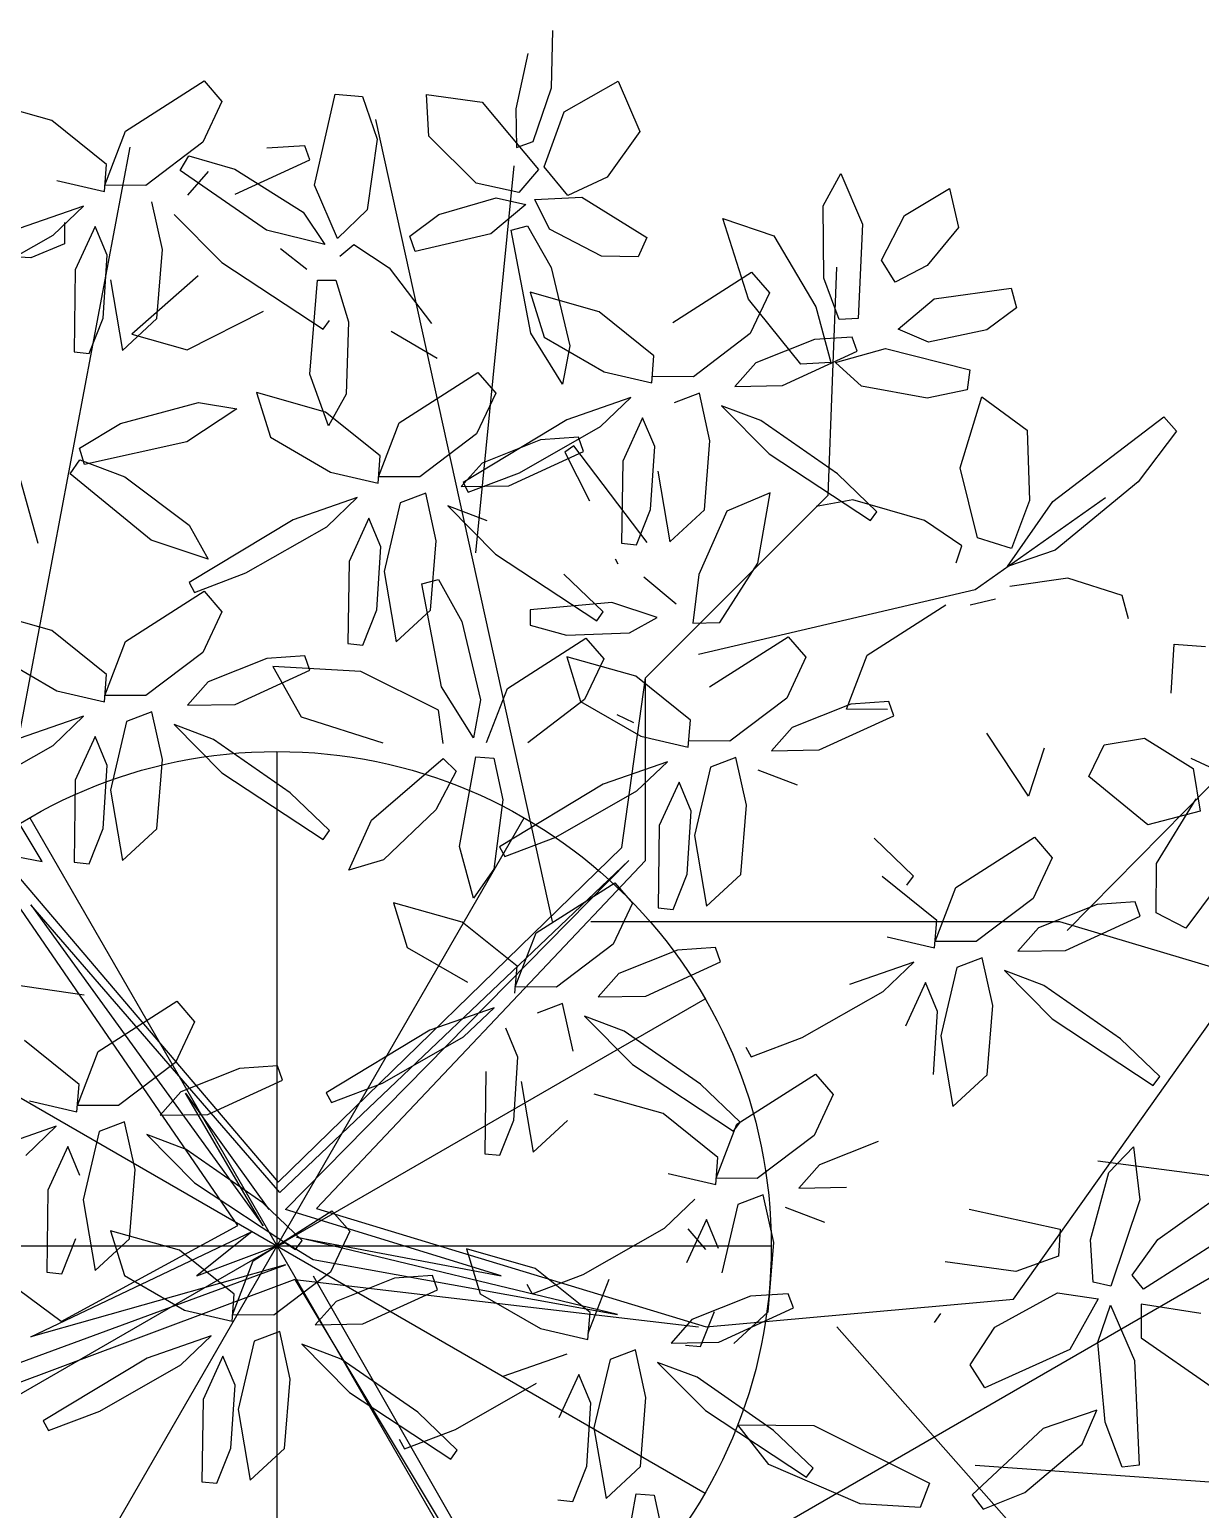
# Model space of a CAD drawing. Extents: x 8365 to 8547, y -347 to -272.
# Drawn here: x 8508.11 to 8508.821, y -329.829 to -328.931 of the extents above; entities that cross this region are included whole.
import ezdxf

# ---------------------------------------------------------------- set-up
doc = ezdxf.new("R2010")
doc.units = 0
doc.layers.get('0').update_dxf_attribs({"linetype": 'CONTINUOUS'})
doc.layers.add('1', color=7, linetype='CONTINUOUS')

msp = doc.modelspace()

# ---------------------------------------------------------------- linework, layer by layer
at = {"color": 62}
for p, q in [((8508.42695, -328.96641), (8508.42767, -328.93158)), ((8508.41243, -328.94565), (8508.40525, -328.97909)), ((8508.21612, -328.96225), (8508.22692, -328.97472)), ((8508.43462, -328.98104), (8508.46737, -328.96247)), ((8508.46737, -328.96247), (8508.48059, -328.99286)), ((8508.28303, -329.02557), (8508.2957, -328.97038)), ((8508.2957, -328.97038), (8508.31215, -328.97171)), ((8508.31215, -328.97171), (8508.32119, -328.99756)), ((8508.35245, -328.9958), (8508.35094, -328.97045)), ((8508.35094, -328.97045), (8508.38489, -328.97521)), ((8508.41586, -328.999), (8508.42695, -328.96641)), ((8508.22692, -328.97472), (8508.21525, -328.9995)), ((8508.38489, -328.97521), (8508.41893, -329.01604)), ((8508.40525, -328.97909), (8508.40564, -329.00269)), ((8508.4224, -329.01438), (8508.43462, -328.98104)), ((8508.32119, -328.99756), (8508.31494, -329.04039)), ((8508.38123, -329.02428), (8508.35245, -328.9958)), ((8508.40564, -329.00269), (8508.41586, -328.999)), ((8508.48059, -328.99286), (8508.46063, -329.02063)), ((8508.20681, -329.00766), (8508.2348, -329.01582)), ((8508.23492, -329.03102), (8508.28022, -329.01021)), ((8508.27716, -329.00156), (8508.25419, -329.00313)), ((8508.28022, -329.01021), (8508.27716, -329.00156)), ((8508.25384, -329.05284), (8508.20161, -329.01663)), ((8508.2348, -329.01582), (8508.27618, -329.04181)), ((8508.41893, -329.01604), (8508.40706, -329.03002)), ((8508.43687, -329.03186), (8508.4224, -329.01438)), ((8508.59185, -329.03804), (8508.60242, -329.01836)), ((8508.60242, -329.01836), (8508.61568, -329.0492)), ((8508.29698, -329.05778), (8508.28303, -329.02557)), ((8508.40706, -329.03002), (8508.38123, -329.02428)), ((8508.46063, -329.02063), (8508.43687, -329.03186)), ((8508.6412, -329.04384), (8508.66846, -329.02752)), ((8508.66846, -329.02752), (8508.67395, -329.05124)), ((8508.35859, -329.04338), (8508.39327, -329.03313)), ((8508.41131, -329.03724), (8508.39002, -329.05496)), ((8508.39327, -329.03313), (8508.41131, -329.03724)), ((8508.41687, -329.03419), (8508.4453, -329.03279)), ((8508.42571, -329.05218), (8508.41687, -329.03419)), ((8508.4453, -329.03279), (8508.48467, -329.05729)), ((8508.19786, -329.04324), (8508.22682, -329.07254)), ((8508.27618, -329.04181), (8508.28935, -329.06144)), ((8508.31494, -329.04039), (8508.29698, -329.05778)), ((8508.34095, -329.05644), (8508.35859, -329.04338)), ((8508.54648, -329.09469), (8508.53095, -329.04567)), ((8508.53095, -329.04567), (8508.56178, -329.05624)), ((8508.59222, -329.08199), (8508.59185, -329.03804)), ((8508.62719, -329.07105), (8508.6412, -329.04384)), ((8508.28935, -329.06144), (8508.25384, -329.05284)), ((8508.39002, -329.05496), (8508.34415, -329.06569)), ((8508.40236, -329.05286), (8508.41236, -329.0501)), ((8508.41425, -329.11529), (8508.40236, -329.05286)), ((8508.41236, -329.0501), (8508.42661, -329.07554)), ((8508.45719, -329.06855), (8508.42571, -329.05218)), ((8508.61568, -329.0492), (8508.61295, -329.10638)), ((8508.67395, -329.05124), (8508.65494, -329.07435)), ((8508.2785, -329.07668), (8508.26238, -329.0642)), ((8508.29841, -329.06857), (8508.30685, -329.06153)), ((8508.30685, -329.06153), (8508.3283, -329.07571)), ((8508.34415, -329.06569), (8508.34095, -329.05644)), ((8508.48467, -329.05729), (8508.47945, -329.06902)), ((8508.56178, -329.05624), (8508.58736, -329.0993)), ((8508.22682, -329.07254), (8508.28825, -329.11299)), ((8508.47945, -329.06902), (8508.45719, -329.06855)), ((8508.63549, -329.0844), (8508.62719, -329.07105)), ((8508.3283, -329.07571), (8508.35408, -329.10952)), ((8508.42661, -329.07554), (8508.43792, -329.12308)), ((8508.50062, -329.10886), (8508.54832, -329.07837)), ((8508.54832, -329.07837), (8508.55913, -329.09084)), ((8508.60136, -329.10699), (8508.59222, -329.08199)), ((8508.65494, -329.07435), (8508.63549, -329.0844)), ((8508.28023, -329.14023), (8508.28498, -329.08321)), ((8508.28498, -329.08321), (8508.29597, -329.08308)), ((8508.29597, -329.08308), (8508.30367, -329.10844)), ((8508.45583, -329.10236), (8508.414, -329.09051)), ((8508.414, -329.09051), (8508.42243, -329.11768)), ((8508.55913, -329.09084), (8508.54746, -329.11562)), ((8508.65915, -329.09444), (8508.70592, -329.08806)), ((8508.70592, -329.08806), (8508.70911, -329.09986)), ((8508.63735, -329.113), (8508.65915, -329.09444)), ((8508.70911, -329.09986), (8508.69106, -329.11325)), ((8508.20589, -329.1255), (8508.2522, -329.102)), ((8508.28825, -329.11299), (8508.29219, -329.10755)), ((8508.30367, -329.10844), (8508.30236, -329.15236)), ((8508.61295, -329.10638), (8508.60136, -329.10699)), ((8508.35747, -329.13074), (8508.32952, -329.11437)), ((8508.43357, -329.1463), (8508.41425, -329.11529)), ((8508.42243, -329.11768), (8508.45891, -329.13878)), ((8508.43792, -329.12308), (8508.43357, -329.1463)), ((8508.29161, -329.17159), (8508.28023, -329.14023)), ((8508.33451, -329.16968), (8508.38222, -329.13919)), ((8508.38222, -329.13919), (8508.39302, -329.15166)), ((8508.28973, -329.16318), (8508.2479, -329.15133)), ((8508.2479, -329.15133), (8508.25633, -329.17851)), ((8508.30236, -329.15236), (8508.29161, -329.17159)), ((8508.39302, -329.15166), (8508.38136, -329.17644)), ((8508.23599, -329.16119), (8508.20552, -329.18136)), ((8508.21265, -329.15748), (8508.23599, -329.16119)), ((8508.47505, -329.1543), (8508.43614, -329.16784)), ((8508.45662, -329.17197), (8508.47505, -329.1543)), ((8508.32297, -329.18987), (8508.28973, -329.16318)), ((8508.32189, -329.20244), (8508.33451, -329.16968)), ((8508.43614, -329.16784), (8508.3732, -329.2059)), ((8508.40741, -329.20005), (8508.45662, -329.17197)), ((8508.25633, -329.17851), (8508.29281, -329.1996)), ((8508.38136, -329.17644), (8508.34689, -329.20262)), ((8508.4203, -329.18007), (8508.38472, -329.19425)), ((8508.44327, -329.1785), (8508.4203, -329.18007)), ((8508.44632, -329.18715), (8508.44327, -329.1785)), ((8508.32166, -329.20631), (8508.32297, -329.18987)), ((8508.40102, -329.20795), (8508.44632, -329.18715)), ((8508.44046, -329.18372), (8508.43493, -329.18753)), ((8508.43493, -329.18753), (8508.44988, -329.21712)), ((8508.38472, -329.19425), (8508.37208, -329.20844)), ((8508.47014, -329.19302), (8508.46943, -329.24286)), ((8508.29281, -329.1996), (8508.32166, -329.20631)), ((8508.34689, -329.20262), (8508.32189, -329.20244)), ((8508.37208, -329.20844), (8508.40102, -329.20795)), ((8508.3732, -329.2059), (8508.37641, -329.21179)), ((8508.37641, -329.21179), (8508.40741, -329.20005)), ((8508.30894, -329.21512), (8508.27004, -329.22866)), ((8508.29052, -329.2328), (8508.30894, -329.21512)), ((8508.35053, -329.2125), (8508.33513, -329.21838)), ((8508.35689, -329.24143), (8508.35053, -329.2125)), ((8508.33513, -329.21838), (8508.32534, -329.25988)), ((8508.38784, -329.22921), (8508.36396, -329.22018)), ((8508.36396, -329.22018), (8508.39292, -329.24948)), ((8508.27004, -329.22866), (8508.20709, -329.26672)), ((8508.2413, -329.26088), (8508.29052, -329.2328)), ((8508.31605, -329.22751), (8508.30404, -329.25384)), ((8508.32342, -329.24502), (8508.31605, -329.22751)), ((8508.35354, -329.28344), (8508.35689, -329.24143)), ((8508.46943, -329.24286), (8508.47855, -329.24383)), ((8508.32092, -329.28324), (8508.32342, -329.24502)), ((8508.39292, -329.24948), (8508.45436, -329.28993)), ((8508.2103, -329.27262), (8508.2413, -329.26088)), ((8508.30404, -329.25384), (8508.30333, -329.30368)), ((8508.32534, -329.25988), (8508.33264, -329.30273)), ((8508.4583, -329.28449), (8508.43436, -329.26156)), ((8508.34827, -329.26755), (8508.35827, -329.26479)), ((8508.36016, -329.32998), (8508.34827, -329.26755)), ((8508.35827, -329.26479), (8508.37252, -329.29023)), ((8508.21612, -329.27189), (8508.22692, -329.28436)), ((8508.46349, -329.27877), (8508.41385, -329.28331)), ((8508.22692, -329.28436), (8508.21525, -329.30914)), ((8508.31245, -329.30465), (8508.32092, -329.28324)), ((8508.33264, -329.30273), (8508.35354, -329.28344)), ((8508.41385, -329.28331), (8508.41385, -329.29249)), ((8508.45436, -329.28993), (8508.4583, -329.28449)), ((8508.37252, -329.29023), (8508.38383, -329.33777)), ((8508.41385, -329.29249), (8508.43603, -329.29866)), ((8508.43603, -329.29866), (8508.4743, -329.29711)), ((8508.30333, -329.30368), (8508.31245, -329.30465)), ((8508.4001, -329.33098), (8508.44781, -329.30048)), ((8508.44781, -329.30048), (8508.45861, -329.31296)), ((8508.25419, -329.31277), (8508.21862, -329.32695)), ((8508.27716, -329.31121), (8508.25419, -329.31277)), ((8508.28022, -329.31986), (8508.27716, -329.31121)), ((8508.47798, -329.32353), (8508.43615, -329.31168)), ((8508.43615, -329.31168), (8508.44458, -329.33886)), ((8508.45861, -329.31296), (8508.44694, -329.33773)), ((8508.23492, -329.34066), (8508.28022, -329.31986)), ((8508.3112, -329.32075), (8508.2577, -329.31767)), ((8508.2577, -329.31767), (8508.27504, -329.34822)), ((8508.35829, -329.34407), (8508.3112, -329.32075)), ((8508.37947, -329.36099), (8508.36016, -329.32998)), ((8508.38748, -329.36374), (8508.4001, -329.33098)), ((8508.20598, -329.34114), (8508.23492, -329.34066)), ((8508.38383, -329.33777), (8508.37947, -329.36099)), ((8508.44694, -329.33773), (8508.41248, -329.36391)), ((8508.27504, -329.34822), (8508.32454, -329.3639)), ((8508.36105, -329.36426), (8508.35829, -329.34407)), ((8508.31776, -329.41082), (8508.3611, -329.37347)), ((8508.3611, -329.37347), (8508.36903, -329.38107)), ((8508.37104, -329.42691), (8508.38094, -329.37243)), ((8508.38094, -329.37243), (8508.39189, -329.37332)), ((8508.39189, -329.37332), (8508.39726, -329.39847)), ((8508.13793, -329.38655), (8508.13722, -329.43639)), ((8508.22682, -329.38218), (8508.28825, -329.42263)), ((8508.36903, -329.38107), (8508.35675, -329.40456)), ((8508.15923, -329.39258), (8508.16653, -329.43544)), ((8508.45829, -329.38901), (8508.39534, -329.42707)), ((8508.42955, -329.42123), (8508.47877, -329.39315)), ((8508.35675, -329.40456), (8508.32504, -329.43498)), ((8508.39726, -329.39847), (8508.39197, -329.44066)), ((8508.3039, -329.44116), (8508.31776, -329.41082)), ((8508.14635, -329.43735), (8508.15482, -329.41594)), ((8508.16653, -329.43544), (8508.18744, -329.41614)), ((8508.28825, -329.42263), (8508.29219, -329.4172)), ((8508.39855, -329.43297), (8508.42955, -329.42123)), ((8508.37951, -329.45818), (8508.37104, -329.42691)), ((8508.39534, -329.42707), (8508.39855, -329.43297)), ((8508.13722, -329.43639), (8508.14635, -329.43735)), ((8508.32504, -329.43498), (8508.3039, -329.44116)), ((8508.39197, -329.44066), (8508.37951, -329.45818)), ((8508.41756, -329.47932), (8508.46527, -329.44883)), ((8508.46527, -329.44883), (8508.47607, -329.4613)), ((8508.37278, -329.47282), (8508.33095, -329.46098)), ((8508.33095, -329.46098), (8508.33938, -329.48815)), ((8508.47607, -329.4613), (8508.46441, -329.48608)), ((8508.40603, -329.49952), (8508.37278, -329.47282)), ((8508.40494, -329.51208), (8508.41756, -329.47932)), ((8508.46441, -329.48608), (8508.42994, -329.51226)), ((8508.33938, -329.48815), (8508.37586, -329.50924)), ((8508.40471, -329.51595), (8508.40603, -329.49952)), ((8508.46777, -329.50389), (8508.45513, -329.51808)), ((8508.42994, -329.51226), (8508.40494, -329.51208)), ((8508.1518, -329.55121), (8508.19951, -329.52071)), ((8508.19951, -329.52071), (8508.21031, -329.53318)), ((8508.43358, -329.52214), (8508.41818, -329.52802)), ((8508.43994, -329.55107), (8508.43358, -329.52214)), ((8508.392, -329.52477), (8508.35309, -329.53831)), ((8508.37357, -329.54244), (8508.392, -329.52477)), ((8508.47089, -329.53885), (8508.44701, -329.52982)), ((8508.44701, -329.52982), (8508.47597, -329.55912)), ((8508.21031, -329.53318), (8508.19864, -329.55796)), ((8508.35309, -329.53831), (8508.29015, -329.57637)), ((8508.40647, -329.55466), (8508.3991, -329.53715)), ((8508.14026, -329.5714), (8508.10702, -329.5447)), ((8508.32436, -329.57052), (8508.37357, -329.54244)), ((8508.13918, -329.58396), (8508.1518, -329.55121)), ((8508.19864, -329.55796), (8508.16418, -329.58414)), ((8508.23758, -329.56159), (8508.20201, -329.57577)), ((8508.26055, -329.56003), (8508.23758, -329.56159)), ((8508.26361, -329.56868), (8508.26055, -329.56003)), ((8508.13894, -329.58783), (8508.14026, -329.5714)), ((8508.20201, -329.57577), (8508.18937, -329.58996)), ((8508.21831, -329.58948), (8508.26361, -329.56868)), ((8508.29335, -329.58226), (8508.32436, -329.57052)), ((8508.1101, -329.58112), (8508.13894, -329.58783)), ((8508.16418, -329.58414), (8508.13918, -329.58396)), ((8508.29015, -329.57637), (8508.29335, -329.58226)), ((8508.16782, -329.59402), (8508.15242, -329.5999)), ((8508.17417, -329.62295), (8508.16782, -329.59402)), ((8508.18937, -329.58996), (8508.21831, -329.58948)), ((8508.12623, -329.59665), (8508.08733, -329.61019)), ((8508.10781, -329.61432), (8508.12623, -329.59665)), ((8508.15242, -329.5999), (8508.14262, -329.6414)), ((8508.20513, -329.61073), (8508.18125, -329.60171)), ((8508.18125, -329.60171), (8508.21021, -329.631)), ((8508.13334, -329.60903), (8508.12132, -329.63537)), ((8508.14071, -329.62654), (8508.13334, -329.60903)), ((8508.25165, -329.64308), (8508.20513, -329.61073)), ((8508.17083, -329.66496), (8508.17417, -329.62295)), ((8508.12132, -329.63537), (8508.12061, -329.6852)), ((8508.21021, -329.631), (8508.27164, -329.67145)), ((8508.14262, -329.6414), (8508.14992, -329.68426)), ((8508.24592, -329.67838), (8508.29363, -329.64789)), ((8508.27558, -329.66602), (8508.25165, -329.64308)), ((8508.29363, -329.64789), (8508.30443, -329.66036)), ((8508.12974, -329.68617), (8508.13821, -329.66476)), ((8508.14992, -329.68426), (8508.17083, -329.66496)), ((8508.20114, -329.67188), (8508.15931, -329.66003)), ((8508.15931, -329.66003), (8508.16774, -329.6872)), ((8508.27164, -329.67145), (8508.27558, -329.66602)), ((8508.30443, -329.66036), (8508.29277, -329.68514)), ((8508.23438, -329.69857), (8508.20114, -329.67188)), ((8508.2333, -329.71114), (8508.24592, -329.67838)), ((8508.12061, -329.6852), (8508.12974, -329.68617)), ((8508.16774, -329.6872), (8508.20422, -329.7083)), ((8508.29277, -329.68514), (8508.2583, -329.71132)), ((8508.33171, -329.68876), (8508.29613, -329.70295)), ((8508.35468, -329.6872), (8508.33171, -329.68876)), ((8508.35773, -329.69585), (8508.35468, -329.6872)), ((8508.23307, -329.715), (8508.23438, -329.69857)), ((8508.31243, -329.71665), (8508.35773, -329.69585)), ((8508.20422, -329.7083), (8508.23307, -329.715)), ((8508.29613, -329.70295), (8508.28349, -329.71713)), ((8508.2583, -329.71132), (8508.2333, -329.71114)), ((8508.28349, -329.71713), (8508.31243, -329.71665)), ((8508.22035, -329.72382), (8508.18145, -329.73736)), ((8508.20193, -329.74149), (8508.22035, -329.72382)), ((8508.24654, -329.72708), (8508.23675, -329.76857)), ((8508.26194, -329.7212), (8508.24654, -329.72708)), ((8508.2683, -329.75012), (8508.26194, -329.7212)), ((8508.29925, -329.73791), (8508.27537, -329.72888)), ((8508.27537, -329.72888), (8508.30433, -329.75817)), ((8508.18145, -329.73736), (8508.1185, -329.77542)), ((8508.22746, -329.73621), (8508.21545, -329.76254)), ((8508.23483, -329.75372), (8508.22746, -329.73621)), ((8508.15271, -329.76957), (8508.20193, -329.74149)), ((8508.34577, -329.77026), (8508.29925, -329.73791)), ((8508.23233, -329.79194), (8508.23483, -329.75372)), ((8508.26495, -329.79213), (8508.2683, -329.75012)), ((8508.21545, -329.76254), (8508.21474, -329.81238)), ((8508.12171, -329.78132), (8508.15271, -329.76957)), ((8508.23675, -329.76857), (8508.24405, -329.81143)), ((8508.1185, -329.77542), (8508.12171, -329.78132)), ((8508.33444, -329.78648), (8508.33765, -329.79237)), ((8508.22386, -329.81335), (8508.23233, -329.79194)), ((8508.24405, -329.81143), (8508.26495, -329.79213)), ((8508.21474, -329.81238), (8508.22386, -329.81335))]:
    msp.add_line(p, q, dxfattribs=at)
at = {"color": 60}
for p, q in [((8508.16841, -328.99274), (8508.21612, -328.96225)), ((8508.12363, -328.98624), (8508.0818, -328.9744)), ((8508.15687, -329.01293), (8508.12363, -328.98624)), ((8508.15579, -329.0255), (8508.16841, -328.99274)), ((8508.21525, -328.9995), (8508.18079, -329.02568)), ((8508.20161, -329.01663), (8508.20681, -329.00766)), ((8508.15555, -329.02937), (8508.15687, -329.01293)), ((8508.21862, -329.01731), (8508.20598, -329.0315)), ((8508.12671, -329.02266), (8508.15555, -329.02937)), ((8508.18079, -329.02568), (8508.15579, -329.0255)), ((8508.19078, -329.06449), (8508.18443, -329.03556)), ((8508.14284, -329.03819), (8508.10394, -329.05173)), ((8508.12442, -329.05586), (8508.14284, -329.03819)), ((8508.13138, -329.04824), (8508.13138, -329.06108)), ((8508.14995, -329.05057), (8508.13793, -329.0769)), ((8508.15732, -329.06808), (8508.14995, -329.05057)), ((8508.0752, -329.08394), (8508.12442, -329.05586)), ((8508.13138, -329.06108), (8508.11085, -329.06971)), ((8508.11085, -329.06971), (8508.07544, -329.06755)), ((8508.15482, -329.1063), (8508.15732, -329.06808)), ((8508.18744, -329.1065), (8508.19078, -329.06449)), ((8508.13793, -329.0769), (8508.13722, -329.12674)), ((8508.21244, -329.08056), (8508.17212, -329.11585)), ((8508.15923, -329.08294), (8508.16653, -329.12579)), ((8508.14635, -329.12771), (8508.15482, -329.1063)), ((8508.16653, -329.12579), (8508.18744, -329.1065)), ((8508.17212, -329.11585), (8508.20589, -329.1255)), ((8508.13722, -329.12674), (8508.14635, -329.12771)), ((8508.16544, -329.17009), (8508.21265, -329.15748)), ((8508.14041, -329.18504), (8508.16544, -329.17009)), ((8508.14344, -329.19496), (8508.14041, -329.18504)), ((8508.20552, -329.18136), (8508.14344, -329.19496)), ((8508.13475, -329.20074), (8508.14065, -329.19222)), ((8508.14065, -329.19222), (8508.1679, -329.2026)), ((8508.18389, -329.24104), (8508.13475, -329.20074)), ((8508.1679, -329.2026), (8508.20705, -329.23184)), ((8508.20705, -329.23184), (8508.2186, -329.25246)), ((8508.2186, -329.25246), (8508.18389, -329.24104)), ((8508.46556, -329.25229), (8508.46714, -329.25524)), ((8508.20709, -329.26672), (8508.2103, -329.27262)), ((8508.16841, -329.30239), (8508.21612, -329.27189)), ((8508.12363, -329.29588), (8508.0818, -329.28404)), ((8508.15687, -329.32258), (8508.12363, -329.29588)), ((8508.15579, -329.33515), (8508.16841, -329.30239)), ((8508.09022, -329.31121), (8508.12671, -329.3323)), ((8508.21525, -329.30914), (8508.18079, -329.33532)), ((8508.15555, -329.33901), (8508.15687, -329.32258)), ((8508.12671, -329.3323), (8508.15555, -329.33901)), ((8508.21862, -329.32695), (8508.20598, -329.34114)), ((8508.18079, -329.33532), (8508.15579, -329.33515)), ((8508.14284, -329.34783), (8508.10394, -329.36137)), ((8508.12442, -329.3655), (8508.14284, -329.34783)), ((8508.16903, -329.35108), (8508.15923, -329.39258)), ((8508.18443, -329.3452), (8508.16903, -329.35108)), ((8508.19078, -329.37413), (8508.18443, -329.3452)), ((8508.4768, -329.35183), (8508.46676, -329.34693)), ((8508.14995, -329.36021), (8508.13793, -329.38655)), ((8508.15732, -329.37772), (8508.14995, -329.36021)), ((8508.22174, -329.36192), (8508.19786, -329.35289)), ((8508.19786, -329.35289), (8508.22682, -329.38218)), ((8508.0752, -329.39358), (8508.12442, -329.3655)), ((8508.26826, -329.39426), (8508.22174, -329.36192)), ((8508.15482, -329.41594), (8508.15732, -329.37772)), ((8508.18744, -329.41614), (8508.19078, -329.37413)), ((8508.29219, -329.4172), (8508.26826, -329.39426)), ((8508.11781, -329.43604), (8508.10016, -329.40662)), ((8508.09568, -329.43166), (8508.11781, -329.43604))]:
    msp.add_line(p, q, dxfattribs=at)
at = {"color": 44}
for p, q in [((8508.42756, -329.47231), (8508.32036, -328.98574)), ((8508.09199, -329.42198), (8508.17122, -329.00252)), ((8508.38095, -329.2486), (8508.40426, -329.0137)), ((8508.11529, -329.24301), (8508.05471, -329.02489)), ((8508.59476, -329.21357), (8508.60001, -329.07522)), ((8508.48388, -329.32445), (8508.59476, -329.21357)), ((8508.51611, -329.31012), (8508.6839, -329.27097)), ((8508.46951, -329.42757), (8508.48388, -329.32445)), ((8508.48388, -329.43534), (8508.48388, -329.32445)), ((8508.73983, -329.47791), (8508.861, -329.35486)), ((8508.23647, -329.65688), (8508.04072, -329.37164)), ((8508.04072, -329.37164), (8508.26098, -329.63064)), ((8508.26098, -329.63064), (8508.46951, -329.42757)), ((8508.47378, -329.43541), (8508.26207, -329.63695)), ((8508.26546, -329.64712), (8508.47378, -329.43541)), ((8508.28424, -329.64661), (8508.48388, -329.43534)), ((8508.7072, -329.70162), (8508.89363, -329.43876)), ((8508.14326, -329.51705), (8507.64456, -329.44435)), ((8508.26207, -329.63695), (8508.11083, -329.46234)), ((8508.11083, -329.46234), (8508.25191, -329.65711)), ((8508.45086, -329.47231), (8508.73517, -329.47231)), ((8508.73517, -329.47231), (8508.92159, -329.52824)), ((8508.12935, -329.71505), (8507.85896, -329.51705)), ((8508.25191, -329.65711), (8508.20483, -329.57649)), ((8508.20483, -329.57649), (8508.2553, -329.64712)), ((8508.75847, -329.61773), (8508.93091, -329.6401)), ((8508.39638, -329.68742), (8508.26546, -329.64712)), ((8508.28424, -329.64661), (8508.52077, -329.7184)), ((8508.12935, -329.71505), (8508.23647, -329.65688)), ((8508.11083, -329.72435), (8508.24531, -329.6605)), ((8508.24531, -329.6605), (8508.2116, -329.68742)), ((8508.27207, -329.66388), (8508.39638, -329.68742)), ((8508.467, -329.71097), (8508.27207, -329.66388)), ((8508.2116, -329.68742), (8508.26546, -329.66727)), ((8508.26546, -329.66727), (8508.28223, -329.67743)), ((8508.01006, -329.77482), (8508.26546, -329.68065)), ((8508.26546, -329.68065), (8508.11083, -329.72435)), ((8508.28223, -329.67743), (8508.467, -329.71097)), ((8508.27112, -329.68955), (8507.99983, -329.79116)), ((8508.27112, -329.68955), (8508.38561, -329.88059)), ((8508.27112, -329.68955), (8508.51611, -329.7184)), ((8508.28223, -329.68742), (8508.38977, -329.87559)), ((8508.52077, -329.7184), (8508.7072, -329.70162)), ((8508.60001, -329.7184), (8508.84236, -329.99244)), ((8508.6839, -329.80229), (8508.91693, -329.81907))]:
    msp.add_line(p, q, dxfattribs=at)
at = {"color": 64}
for p, q in [((8508.57814, -329.13414), (8508.54648, -329.09469)), ((8508.58736, -329.0993), (8508.59644, -329.13307)), ((8508.48908, -329.12905), (8508.45583, -329.10236)), ((8508.54746, -329.11562), (8508.51299, -329.1418)), ((8508.60937, -329.11768), (8508.5864, -329.11924)), ((8508.61242, -329.12633), (8508.60937, -329.11768)), ((8508.65569, -329.1207), (8508.63735, -329.113)), ((8508.69106, -329.11325), (8508.65569, -329.1207)), ((8508.5864, -329.11924), (8508.55082, -329.13343)), ((8508.56713, -329.14713), (8508.61242, -329.12633)), ((8508.59923, -329.13309), (8508.62953, -329.12473)), ((8508.62953, -329.12473), (8508.68067, -329.13753)), ((8508.48776, -329.14548), (8508.48908, -329.12905)), ((8508.55082, -329.13343), (8508.53819, -329.14761)), ((8508.59644, -329.13307), (8508.57814, -329.13414)), ((8508.61505, -329.14748), (8508.59923, -329.13309)), ((8508.45891, -329.13878), (8508.48776, -329.14548)), ((8508.51299, -329.1418), (8508.488, -329.14162)), ((8508.68067, -329.13753), (8508.67909, -329.14964)), ((8508.51663, -329.15168), (8508.50123, -329.15756)), ((8508.52299, -329.1806), (8508.51663, -329.15168)), ((8508.53819, -329.14761), (8508.56713, -329.14713)), ((8508.65481, -329.15476), (8508.61505, -329.14748)), ((8508.67909, -329.14964), (8508.65481, -329.15476)), ((8508.6749, -329.19716), (8508.6881, -329.15391)), ((8508.6881, -329.15391), (8508.71546, -329.17415)), ((8508.55394, -329.16839), (8508.53006, -329.15936)), ((8508.53006, -329.15936), (8508.55902, -329.18865)), ((8508.48216, -329.16669), (8508.47014, -329.19302)), ((8508.48953, -329.1842), (8508.48216, -329.16669)), ((8508.60047, -329.20074), (8508.55394, -329.16839)), ((8508.73107, -329.21741), (8508.79847, -329.16604)), ((8508.79847, -329.16604), (8508.80611, -329.17477)), ((8508.51965, -329.22261), (8508.52299, -329.1806)), ((8508.71546, -329.17415), (8508.71697, -329.21689)), ((8508.80611, -329.17477), (8508.78282, -329.20553)), ((8508.48494, -329.24231), (8508.44046, -329.18372)), ((8508.48703, -329.22242), (8508.48953, -329.1842)), ((8508.55902, -329.18865), (8508.62046, -329.2291)), ((8508.68533, -329.23958), (8508.6749, -329.19716)), ((8508.49144, -329.19905), (8508.49874, -329.24191)), ((8508.6244, -329.22367), (8508.60047, -329.20074)), ((8508.78282, -329.20553), (8508.7325, -329.247)), ((8508.5595, -329.21214), (8508.53337, -329.22338)), ((8508.55213, -329.25498), (8508.5595, -329.21214)), ((8508.60973, -329.21642), (8508.58757, -329.22061)), ((8508.65329, -329.22899), (8508.60973, -329.21642)), ((8508.6839, -329.27097), (8508.76313, -329.21504)), ((8508.71697, -329.21689), (8508.7061, -329.24603)), ((8508.47855, -329.24383), (8508.48703, -329.22242)), ((8508.49874, -329.24191), (8508.51965, -329.22261)), ((8508.53337, -329.22338), (8508.51624, -329.26188)), ((8508.62046, -329.2291), (8508.6244, -329.22367)), ((8508.70353, -329.25694), (8508.73107, -329.21741)), ((8508.67587, -329.2443), (8508.65329, -329.22899)), ((8508.7061, -329.24603), (8508.68533, -329.23958)), ((8508.67239, -329.25473), (8508.67587, -329.2443)), ((8508.7325, -329.247), (8508.70353, -329.25694)), ((8508.51624, -329.26188), (8508.51261, -329.29128)), ((8508.52909, -329.29086), (8508.55213, -329.25498)), ((8508.48299, -329.26311), (8508.5025, -329.27957)), ((8508.74016, -329.26407), (8508.70496, -329.269)), ((8508.77325, -329.27451), (8508.74016, -329.26407)), ((8508.49094, -329.28794), (8508.46349, -329.27877)), ((8508.6809, -329.2802), (8508.69636, -329.27656)), ((8508.77712, -329.28862), (8508.77325, -329.27451)), ((8508.4743, -329.29711), (8508.49094, -329.28794)), ((8508.6185, -329.31069), (8508.66621, -329.2802)), ((8508.51261, -329.29128), (8508.52909, -329.29086)), ((8508.52276, -329.33003), (8508.57047, -329.29954)), ((8508.57047, -329.29954), (8508.58127, -329.31201)), ((8508.80303, -329.33371), (8508.80473, -329.30401)), ((8508.80473, -329.30401), (8508.8237, -329.30554)), ((8508.58127, -329.31201), (8508.56961, -329.33679)), ((8508.60588, -329.34345), (8508.6185, -329.31069)), ((8508.51122, -329.35022), (8508.47798, -329.32353)), ((8508.44458, -329.33886), (8508.48106, -329.35995)), ((8508.56961, -329.33679), (8508.53514, -329.36297)), ((8508.60855, -329.34042), (8508.57297, -329.3546)), ((8508.63152, -329.33885), (8508.60855, -329.34042)), ((8508.63457, -329.3475), (8508.63152, -329.33885)), ((8508.50991, -329.36666), (8508.51122, -329.35022)), ((8508.58927, -329.3683), (8508.63457, -329.3475)), ((8508.63088, -329.34363), (8508.60588, -329.34345)), ((8508.48106, -329.35995), (8508.50991, -329.36666)), ((8508.57297, -329.3546), (8508.56033, -329.36879)), ((8508.53514, -329.36297), (8508.51014, -329.36279)), ((8508.56033, -329.36879), (8508.58927, -329.3683)), ((8508.7623, -329.36513), (8508.78669, -329.36104)), ((8508.49719, -329.37547), (8508.45829, -329.38901)), ((8508.47877, -329.39315), (8508.49719, -329.37547)), ((8508.53878, -329.37285), (8508.52338, -329.37873)), ((8508.54514, -329.40178), (8508.53878, -329.37285)), ((8508.52338, -329.37873), (8508.51359, -329.42023)), ((8508.57609, -329.38956), (8508.55221, -329.38053)), ((8508.5043, -329.38786), (8508.49229, -329.41419)), ((8508.51167, -329.40537), (8508.5043, -329.38786)), ((8508.50917, -329.44359), (8508.51167, -329.40537)), ((8508.54179, -329.44379), (8508.54514, -329.40178)), ((8508.49229, -329.41419), (8508.49158, -329.46403)), ((8508.51359, -329.42023), (8508.52089, -329.46308)), ((8508.5007, -329.465), (8508.50917, -329.44359)), ((8508.52089, -329.46308), (8508.54179, -329.44379)), ((8508.49158, -329.46403), (8508.5007, -329.465)), ((8508.50335, -329.48971), (8508.46777, -329.50389)), ((8508.52632, -329.48814), (8508.50335, -329.48971)), ((8508.52937, -329.49679), (8508.52632, -329.48814)), ((8508.48407, -329.5176), (8508.52937, -329.49679)), ((8508.45513, -329.51808), (8508.48407, -329.5176)), ((8508.57905, -329.54287), (8508.62826, -329.51479)), ((8508.51741, -329.5712), (8508.47089, -329.53885)), ((8508.54484, -329.54872), (8508.54805, -329.55461)), ((8508.54805, -329.55461), (8508.57905, -329.54287)), ((8508.40397, -329.59288), (8508.40647, -329.55466)), ((8508.38709, -329.56348), (8508.38638, -329.61332)), ((8508.47597, -329.55912), (8508.53741, -329.59957)), ((8508.53937, -329.59544), (8508.58708, -329.56495)), ((8508.58708, -329.56495), (8508.59788, -329.57742)), ((8508.40839, -329.56952), (8508.41569, -329.61237)), ((8508.54135, -329.59414), (8508.51741, -329.5712)), ((8508.49459, -329.58894), (8508.45276, -329.57709)), ((8508.59788, -329.57742), (8508.58622, -329.6022)), ((8508.3955, -329.61429), (8508.40397, -329.59288)), ((8508.41569, -329.61237), (8508.43659, -329.59308)), ((8508.52784, -329.61563), (8508.49459, -329.58894)), ((8508.53741, -329.59957), (8508.54135, -329.59414)), ((8508.52675, -329.6282), (8508.53937, -329.59544)), ((8508.58622, -329.6022), (8508.55175, -329.62838)), ((8508.62516, -329.60582), (8508.58958, -329.62001)), ((8508.38638, -329.61332), (8508.3955, -329.61429)), ((8508.52652, -329.63206), (8508.52784, -329.61563)), ((8508.58958, -329.62001), (8508.57694, -329.63419)), ((8508.49767, -329.62536), (8508.52652, -329.63206)), ((8508.55175, -329.62838), (8508.52675, -329.6282)), ((8508.55539, -329.63826), (8508.53999, -329.64414)), ((8508.56175, -329.66718), (8508.55539, -329.63826)), ((8508.57694, -329.63419), (8508.60588, -329.63371)), ((8508.49538, -329.65855), (8508.5138, -329.64088)), ((8508.53999, -329.64414), (8508.5302, -329.68563)), ((8508.5927, -329.65497), (8508.56882, -329.64594)), ((8508.52091, -329.65327), (8508.5089, -329.6796)), ((8508.52828, -329.67078), (8508.52091, -329.65327)), ((8508.44616, -329.68663), (8508.49538, -329.65855)), ((8508.50957, -329.65894), (8508.52037, -329.67142)), ((8508.41707, -329.68294), (8508.37525, -329.67109)), ((8508.37525, -329.67109), (8508.38367, -329.69826)), ((8508.5584, -329.70919), (8508.56175, -329.66718)), ((8508.45032, -329.70963), (8508.41707, -329.68294)), ((8508.41196, -329.69248), (8508.41516, -329.69838)), ((8508.41516, -329.69838), (8508.44616, -329.68663)), ((8508.44924, -329.7222), (8508.46186, -329.68944)), ((8508.38367, -329.69826), (8508.42016, -329.71935)), ((8508.54764, -329.69982), (8508.51207, -329.71401)), ((8508.57061, -329.69826), (8508.54764, -329.69982)), ((8508.57366, -329.70691), (8508.57061, -329.69826)), ((8508.449, -329.72606), (8508.45032, -329.70963)), ((8508.51731, -329.73041), (8508.52578, -329.709)), ((8508.52837, -329.72771), (8508.57366, -329.70691)), ((8508.5375, -329.72849), (8508.5584, -329.70919)), ((8508.42016, -329.71935), (8508.449, -329.72606)), ((8508.51207, -329.71401), (8508.49943, -329.72819)), ((8508.49943, -329.72819), (8508.52837, -329.72771)), ((8508.43629, -329.73488), (8508.39739, -329.74842)), ((8508.47788, -329.73226), (8508.46248, -329.73814)), ((8508.48423, -329.76118), (8508.47788, -329.73226)), ((8508.50819, -329.72944), (8508.51731, -329.73041)), ((8508.46248, -329.73814), (8508.45268, -329.77963)), ((8508.51519, -329.74897), (8508.49131, -329.73994)), ((8508.49131, -329.73994), (8508.52027, -329.76923)), ((8508.36865, -329.78063), (8508.41787, -329.75255)), ((8508.4434, -329.74727), (8508.43138, -329.7736)), ((8508.45077, -329.76478), (8508.4434, -329.74727)), ((8508.30433, -329.75817), (8508.36577, -329.79862)), ((8508.44827, -329.80299), (8508.45077, -329.76478)), ((8508.48089, -329.80319), (8508.48423, -329.76118)), ((8508.36971, -329.79319), (8508.34577, -329.77026)), ((8508.33765, -329.79237), (8508.36865, -329.78063)), ((8508.45268, -329.77963), (8508.45998, -329.82249)), ((8508.36577, -329.79862), (8508.36971, -329.79319)), ((8508.4398, -329.82441), (8508.44827, -329.80299)), ((8508.45998, -329.82249), (8508.48089, -329.80319)), ((8508.43067, -329.82344), (8508.4398, -329.82441)), ((8508.4684, -329.87421), (8508.47831, -329.81973)), ((8508.47831, -329.81973), (8508.48926, -329.82062)), ((8508.48926, -329.82062), (8508.49463, -329.84577))]:
    msp.add_line(p, q, dxfattribs=at)
at = {"color": 66}
for p, q in [((8508.71643, -329.39639), (8508.69109, -329.358)), ((8508.7259, -329.36729), (8508.71643, -329.39639)), ((8508.75291, -329.38435), (8508.7623, -329.36513)), ((8508.78669, -329.36104), (8508.81629, -329.37949)), ((8508.84307, -329.38646), (8508.81511, -329.37344)), ((8508.7887, -329.41364), (8508.75291, -329.38435)), ((8508.81629, -329.37949), (8508.82045, -329.40534)), ((8508.82045, -329.40534), (8508.7887, -329.41364)), ((8508.79398, -329.43727), (8508.81807, -329.39791)), ((8508.64655, -329.44484), (8508.62261, -329.42191)), ((8508.67226, -329.45168), (8508.71996, -329.42118)), ((8508.71996, -329.42118), (8508.73077, -329.43366)), ((8508.84796, -329.42794), (8508.81173, -329.47642)), ((8508.73077, -329.43366), (8508.7191, -329.45843)), ((8508.79381, -329.46719), (8508.79398, -329.43727)), ((8508.66072, -329.47187), (8508.62747, -329.44517)), ((8508.64261, -329.45028), (8508.64655, -329.44484)), ((8508.65964, -329.48444), (8508.67226, -329.45168)), ((8508.7191, -329.45843), (8508.68463, -329.48461)), ((8508.75804, -329.46206), (8508.72246, -329.47625)), ((8508.78101, -329.4605), (8508.75804, -329.46206)), ((8508.78406, -329.46915), (8508.78101, -329.4605)), ((8508.81173, -329.47642), (8508.79381, -329.46719)), ((8508.6594, -329.4883), (8508.66072, -329.47187)), ((8508.72246, -329.47625), (8508.70983, -329.49043)), ((8508.73877, -329.48995), (8508.78406, -329.46915)), ((8508.63055, -329.48159), (8508.6594, -329.4883)), ((8508.68463, -329.48461), (8508.65964, -329.48444)), ((8508.68827, -329.4945), (8508.67287, -329.50038)), ((8508.69463, -329.52342), (8508.68827, -329.4945)), ((8508.70983, -329.49043), (8508.73877, -329.48995)), ((8508.64669, -329.49712), (8508.60778, -329.51066)), ((8508.62826, -329.51479), (8508.64669, -329.49712)), ((8508.67287, -329.50038), (8508.66308, -329.54187)), ((8508.72558, -329.51121), (8508.7017, -329.50218)), ((8508.7017, -329.50218), (8508.73066, -329.53147)), ((8508.6538, -329.5095), (8508.64178, -329.53584)), ((8508.66117, -329.52702), (8508.6538, -329.5095)), ((8508.77211, -329.54355), (8508.72558, -329.51121)), ((8508.65866, -329.56523), (8508.66117, -329.52702)), ((8508.69129, -329.56543), (8508.69463, -329.52342)), ((8508.73066, -329.53147), (8508.7921, -329.57192)), ((8508.66308, -329.54187), (8508.67038, -329.58473)), ((8508.79604, -329.56649), (8508.77211, -329.54355)), ((8508.67038, -329.58473), (8508.69129, -329.56543)), ((8508.7921, -329.57192), (8508.79604, -329.56649)), ((8508.65922, -329.71568), (8508.66316, -329.71025)), ((8508.56171, -329.78132), (8508.51519, -329.74897)), ((8508.52027, -329.76923), (8508.5817, -329.80968)), ((8508.55886, -329.80196), (8508.53998, -329.77786)), ((8508.53998, -329.77786), (8508.58599, -329.77824)), ((8508.58564, -329.80425), (8508.56171, -329.78132)), ((8508.58599, -329.77824), (8508.65624, -329.81318)), ((8508.61422, -329.82571), (8508.55886, -329.80196)), ((8508.5817, -329.80968), (8508.58564, -329.80425)), ((8508.65624, -329.81318), (8508.65064, -329.82804)), ((8508.65064, -329.82804), (8508.61422, -329.82571))]:
    msp.add_line(p, q, dxfattribs=at)
at = {"linetype": 'CONTINUOUS'}
for p, q in [((8508.26026, -329.36922), (8508.26026, -329.96922)), ((8508.26026, -329.36922), (8508.26026, -329.96922)), ((8508.11026, -329.40941), (8508.41026, -329.92902)), ((8508.11026, -329.40941), (8508.41026, -329.92902)), ((8508.11026, -329.92902), (8508.41026, -329.40941)), ((8508.00045, -329.81922), (8508.52007, -329.51922)), ((8508.00045, -329.51922), (8508.52007, -329.81922)), ((8507.96026, -329.66922), (8508.56026, -329.66922)), ((8507.96026, -329.66922), (8508.56026, -329.66922)), ((8507.96026, -329.66922), (8508.56026, -329.66922))]:
    msp.add_line(p, q, dxfattribs=at)
at = {"color": 68}
for p, q in [((8508.76518, -329.62466), (8508.78002, -329.60911)), ((8508.78002, -329.60911), (8508.78392, -329.64127)), ((8508.75389, -329.66565), (8508.76518, -329.62466)), ((8508.68032, -329.64695), (8508.73563, -329.65908)), ((8508.78392, -329.64127), (8508.7663, -329.69376)), ((8508.79485, -329.66544), (8508.8306, -329.63988)), ((8508.73563, -329.65908), (8508.73446, -329.67554)), ((8508.75559, -329.69131), (8508.75389, -329.66565)), ((8508.77933, -329.68692), (8508.79485, -329.66544)), ((8508.83434, -329.66484), (8508.78609, -329.69558)), ((8508.7087, -329.68483), (8508.66581, -329.679)), ((8508.73446, -329.67554), (8508.7087, -329.68483)), ((8508.7663, -329.69376), (8508.75559, -329.69131)), ((8508.78609, -329.69558), (8508.77933, -329.68692)), ((8508.696, -329.71863), (8508.73387, -329.69767)), ((8508.73387, -329.69767), (8508.75858, -329.70143)), ((8508.75858, -329.70143), (8508.74139, -329.73204)), ((8508.75847, -329.72765), (8508.76611, -329.70529)), ((8508.76611, -329.70529), (8508.78078, -329.73876)), ((8508.78481, -329.7047), (8508.78465, -329.72508)), ((8508.82089, -329.7103), (8508.78481, -329.7047)), ((8508.6809, -329.74148), (8508.696, -329.71863)), ((8508.76284, -329.77632), (8508.75847, -329.72765)), ((8508.78465, -329.72508), (8508.8279, -329.75491)), ((8508.74139, -329.73204), (8508.6898, -329.75537)), ((8508.6898, -329.75537), (8508.6809, -329.74148)), ((8508.78078, -329.73876), (8508.78358, -329.80225)), ((8508.75775, -329.76894), (8508.72531, -329.7801)), ((8508.74887, -329.78968), (8508.75775, -329.76894)), ((8508.72531, -329.7801), (8508.68213, -329.82032)), ((8508.77329, -329.80354), (8508.76284, -329.77632)), ((8508.71414, -329.81882), (8508.74887, -329.78968)), ((8508.78358, -329.80225), (8508.77329, -329.80354)), ((8508.68213, -329.82032), (8508.68884, -329.82902)), ((8508.68884, -329.82902), (8508.71414, -329.81882))]:
    msp.add_line(p, q, dxfattribs=at)
at = {"layer": '1', "color": 1, "linetype": 'CONTINUOUS'}
msp.add_line((8519.79909, -323.35368), (8507.41931, -330.50115), dxfattribs=at)
msp.add_circle((8508.26026, -329.66922), 0.3, dxfattribs=at)

doc.saveas('drawing.dxf')
